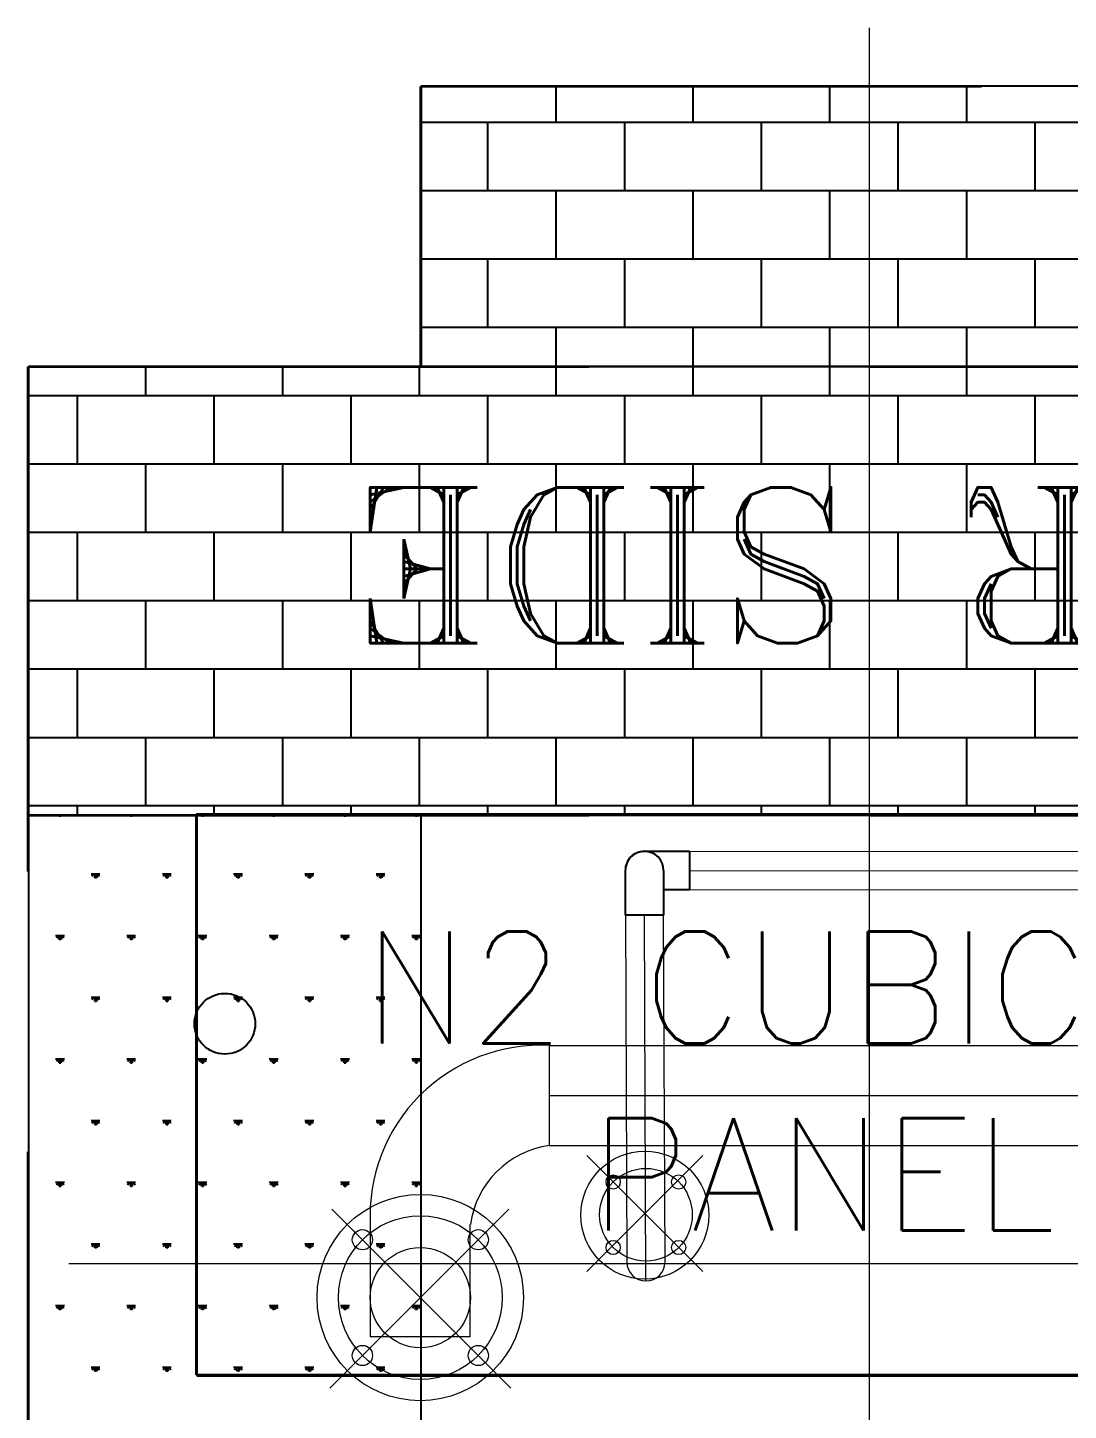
# Model space of a CAD drawing. Header units: metres. Extents: x 530339 to 530792, y 2674872 to 2675147.
# Drawn here: x 530563.285 to 530564.213, y 2674991.947 to 2674993.18 of the extents above; entities that cross this region are included whole.
import ezdxf

# ---------------------------------------------------------------- set-up
doc = ezdxf.new("R2010")
doc.units = ezdxf.units.M
for name, pattern in [('CENTER', [2, 1.25, -0.25, 0.25, -0.25]), ('CENTER2', [1.125, 0.75, -0.125, 0.125, -0.125]), ('HIDDEN', [0.375, 0.25, -0.125])]:
    doc.linetypes.add(name, pattern=pattern)
doc.layers.add('IDT', color=7, linetype='Continuous')
doc.styles.add('RomanS', font='romans.shx')
doc.styles.add('ROMANT', font='romant', dxfattribs={"height": 2})

# ---------------------------------------------------------------- blocks, each defined once
blk = doc.blocks.new('IDT')
at = {"layer": 'IDT', "color": 8}
for p, q in [((24.5553, 22.4854), (24.5553, 21.6854)), ((24.9053, 21.6854), (24.9053, 22.4854)), ((23.556, 22.1846), (24.756, 22.1846)), ((23.556, 22.1846), (24.756, 22.1846)), ((24.756, 22.1846), (24.756, 21.6846)), ((24.756, 22.1846), (24.756, 21.6846)), ((24.9053, 21.6854), (23.4053, 21.6854)), ((23.556, 21.6846), (24.756, 21.6846)), ((23.556, 21.6846), (24.756, 21.6846)), ((24.5553, 21.6854), (24.9053, 21.6854)), ((24.9053, 21.2854), (24.9053, 21.6854)), ((23.4053, 21.2854), (24.9053, 21.2854)), ((24.5553, 21.2854), (23.7553, 21.2854)), ((24.5553, 21.0354), (24.5553, 21.2854)), ((23.7553, 21.0354), (24.5553, 21.0354))]:
    blk.add_line(p, q, dxfattribs=at)
at = {"layer": 'IDT', "color": 8, "linetype": 'HIDDEN', "ltscale": 2}
for p, q in [((24.906, 22.4856), (24.906, 21.6856)), ((24.906, 22.4856), (24.906, 21.6856)), ((24.906, 21.6856), (23.406, 21.6856)), ((24.906, 21.6856), (23.406, 21.6856)), ((24.906, 21.6856), (24.906, 21.2856)), ((24.906, 21.6856), (24.906, 21.2856)), ((24.906, 21.2856), (23.406, 21.2856)), ((24.906, 21.2856), (23.406, 21.2856)), ((24.556, 21.2856), (24.556, 21.0356)), ((24.556, 21.2856), (24.556, 21.0356)), ((24.556, 21.0356), (23.756, 21.0356)), ((24.556, 21.0356), (23.756, 21.0356))]:
    blk.add_line(p, q, dxfattribs=at)
at = {"layer": 'IDT', "color": 8, "linetype": 'CENTER', "lineweight": 0, "ltscale": 100}
for p, q in [((24.156, 20.9831), (24.156, 22.3832)), ((23.4907, 22.0856), (24.8695, 22.0856)), ((23.4907, 22.0856), (24.8695, 22.0856))]:
    blk.add_line(p, q, dxfattribs=at)
at = {"layer": 'IDT', "color": 0, "lineweight": 0}
for p, q in [((24.4754, 22.1963), (24.635, 22.0367)), ((24.4754, 22.1963), (24.635, 22.0367)), ((24.6368, 22.1963), (24.4772, 22.0367)), ((24.6368, 22.1963), (24.4772, 22.0367)), ((24.5116, 22.1505), (24.5116, 22.0505)), ((24.5116, 22.1505), (24.6009, 22.1505)), ((24.5116, 22.1505), (24.5116, 22.0505)), ((24.6006, 22.1505), (24.6006, 22.0505)), ((24.6006, 22.1505), (24.6006, 22.0505)), ((24.3043, 22.0924), (24.4078, 21.9889)), ((24.3043, 21.9889), (24.4078, 22.0924)), ((24.3043, 22.0924), (24.4078, 21.9889)), ((24.3043, 21.9889), (24.4078, 22.0924)), ((24.338, 22.0838), (24.3394, 21.7747)), ((24.338, 22.0838), (24.3394, 21.7747)), ((24.3733, 21.7747), (24.372, 22.0838)), ((24.3733, 21.7747), (24.372, 22.0838)), ((24.4411, 21.98), (15.733, 21.98)), ((24.4411, 21.98), (15.733, 21.98)), ((24.4411, 21.8908), (24.4411, 21.9801)), ((24.4411, 21.8908), (24.4411, 21.9801)), ((15.733, 21.891), (24.4411, 21.891)), ((15.733, 21.891), (24.4411, 21.891)), ((24.3163, 21.7517), (15.8584, 21.7583)), ((24.3163, 21.7517), (15.8584, 21.7583)), ((15.8584, 21.7243), (24.3163, 21.7177)), ((15.8584, 21.7243), (24.3163, 21.7177))]:
    blk.add_line(p, q, dxfattribs=at)
at = {"layer": 'IDT', "color": 8, "ltscale": 0.1}
for p, q in [((24.7553, 22.1854), (23.5553, 22.1854)), ((24.7553, 21.6854), (24.7553, 22.1854)), ((23.5553, 21.6854), (24.7553, 21.6854))]:
    blk.add_line(p, q, dxfattribs=at)
at = {"layer": 'IDT', "color": 8, "linetype": 'Continuous'}
for p, q in [((24.5876, 22.178), (24.5955, 22.178)), ((24.5895, 22.178), (24.5883, 22.1802)), ((24.5905, 22.178), (24.5905, 22.1811)), ((24.5915, 22.178), (24.5915, 22.1819)), ((24.5925, 22.178), (24.5925, 22.1811)), ((24.5935, 22.178), (24.5948, 22.1802)), ((24.6511, 22.178), (24.659, 22.178)), ((24.653, 22.178), (24.6518, 22.1802)), ((24.654, 22.178), (24.654, 22.1811)), ((24.655, 22.178), (24.655, 22.1819)), ((24.656, 22.178), (24.656, 22.1811)), ((24.657, 22.178), (24.6583, 22.1802)), ((24.7146, 22.178), (24.7225, 22.178)), ((24.7165, 22.178), (24.7153, 22.1802)), ((24.7175, 22.178), (24.7175, 22.1811)), ((24.7185, 22.178), (24.7185, 22.1819)), ((24.7195, 22.178), (24.7195, 22.1811)), ((24.7205, 22.178), (24.7218, 22.1802)), ((24.7781, 22.178), (24.786, 22.178)), ((24.78, 22.178), (24.7788, 22.1802)), ((24.781, 22.178), (24.781, 22.1811)), ((24.782, 22.178), (24.782, 22.1819)), ((24.783, 22.178), (24.783, 22.1811)), ((24.784, 22.178), (24.7853, 22.1802)), ((24.8416, 22.178), (24.8495, 22.178)), ((24.8435, 22.178), (24.8423, 22.1802)), ((24.8445, 22.178), (24.8445, 22.1811)), ((24.8455, 22.178), (24.8455, 22.1819)), ((24.8465, 22.178), (24.8465, 22.1811)), ((24.8475, 22.178), (24.8488, 22.1802)), ((24.9051, 22.178), (24.9053, 22.178)), ((24.5558, 22.123), (24.5637, 22.123)), ((24.5578, 22.123), (24.5565, 22.1252)), ((24.5588, 22.123), (24.5588, 22.1261)), ((24.5598, 22.123), (24.5598, 22.1269)), ((24.5608, 22.123), (24.5608, 22.1261)), ((24.5618, 22.123), (24.563, 22.1252)), ((24.6193, 22.123), (24.6272, 22.123)), ((24.6213, 22.123), (24.62, 22.1252)), ((24.6223, 22.123), (24.6223, 22.1261)), ((24.6233, 22.123), (24.6233, 22.1269)), ((24.6243, 22.123), (24.6243, 22.1261)), ((24.6253, 22.123), (24.6265, 22.1252)), ((24.6828, 22.123), (24.6907, 22.123)), ((24.6848, 22.123), (24.6835, 22.1252)), ((24.6858, 22.123), (24.6858, 22.1261)), ((24.6868, 22.123), (24.6868, 22.1269)), ((24.6878, 22.123), (24.6878, 22.1261)), ((24.6888, 22.123), (24.69, 22.1252)), ((24.7463, 22.123), (24.7542, 22.123)), ((24.7483, 22.123), (24.747, 22.1252)), ((24.7493, 22.123), (24.7493, 22.1261)), ((24.7503, 22.123), (24.7503, 22.1269)), ((24.7513, 22.123), (24.7513, 22.1261)), ((24.7523, 22.123), (24.7535, 22.1252)), ((24.8098, 22.123), (24.8177, 22.123)), ((24.8118, 22.123), (24.8105, 22.1252)), ((24.8128, 22.123), (24.8128, 22.1261)), ((24.8138, 22.123), (24.8138, 22.1269)), ((24.8148, 22.123), (24.8148, 22.1261)), ((24.8158, 22.123), (24.817, 22.1252)), ((24.8733, 22.123), (24.8812, 22.123)), ((24.8753, 22.123), (24.874, 22.1252)), ((24.8763, 22.123), (24.8763, 22.1261)), ((24.8773, 22.123), (24.8773, 22.1269)), ((24.8783, 22.123), (24.8783, 22.1261)), ((24.8793, 22.123), (24.8805, 22.1252)), ((24.5876, 22.068), (24.5955, 22.068)), ((24.5895, 22.068), (24.5883, 22.0702)), ((24.5905, 22.068), (24.5905, 22.0712)), ((24.5915, 22.068), (24.5915, 22.0719)), ((24.5925, 22.068), (24.5925, 22.0712)), ((24.5935, 22.068), (24.5948, 22.0702)), ((24.6511, 22.068), (24.659, 22.068)), ((24.653, 22.068), (24.6518, 22.0702)), ((24.654, 22.068), (24.654, 22.0712)), ((24.655, 22.068), (24.655, 22.0719)), ((24.656, 22.068), (24.656, 22.0712)), ((24.657, 22.068), (24.6583, 22.0702)), ((24.7146, 22.068), (24.7225, 22.068)), ((24.7165, 22.068), (24.7153, 22.0702)), ((24.7175, 22.068), (24.7175, 22.0712)), ((24.7185, 22.068), (24.7185, 22.0719)), ((24.7195, 22.068), (24.7195, 22.0712)), ((24.7205, 22.068), (24.7218, 22.0702)), ((24.7781, 22.068), (24.786, 22.068)), ((24.78, 22.068), (24.7788, 22.0702)), ((24.781, 22.068), (24.781, 22.0712)), ((24.782, 22.068), (24.782, 22.0719)), ((24.783, 22.068), (24.783, 22.0712)), ((24.784, 22.068), (24.7853, 22.0702)), ((24.8416, 22.068), (24.8495, 22.068)), ((24.8435, 22.068), (24.8423, 22.0702)), ((24.8445, 22.068), (24.8445, 22.0712)), ((24.8455, 22.068), (24.8455, 22.0719)), ((24.8465, 22.068), (24.8465, 22.0712)), ((24.8475, 22.068), (24.8488, 22.0702)), ((24.9051, 22.068), (24.9053, 22.068)), ((24.5558, 22.013), (24.5637, 22.013)), ((24.5578, 22.013), (24.5565, 22.0152)), ((24.5588, 22.013), (24.5588, 22.0162)), ((24.5598, 22.013), (24.5598, 22.017)), ((24.5608, 22.013), (24.5608, 22.0162)), ((24.5618, 22.013), (24.563, 22.0152)), ((24.6193, 22.013), (24.6272, 22.013)), ((24.6213, 22.013), (24.62, 22.0152)), ((24.6223, 22.013), (24.6223, 22.0162)), ((24.6233, 22.013), (24.6233, 22.017)), ((24.6243, 22.013), (24.6243, 22.0162)), ((24.6253, 22.013), (24.6265, 22.0152)), ((24.6828, 22.013), (24.6907, 22.013)), ((24.6848, 22.013), (24.6835, 22.0152)), ((24.6858, 22.013), (24.6858, 22.0162)), ((24.6868, 22.013), (24.6868, 22.017)), ((24.6878, 22.013), (24.6878, 22.0162)), ((24.6888, 22.013), (24.69, 22.0152)), ((24.7463, 22.013), (24.7542, 22.013)), ((24.7483, 22.013), (24.747, 22.0152)), ((24.7493, 22.013), (24.7493, 22.0162)), ((24.7503, 22.013), (24.7503, 22.017)), ((24.7513, 22.013), (24.7513, 22.0162)), ((24.7523, 22.013), (24.7535, 22.0152)), ((24.8098, 22.013), (24.8177, 22.013)), ((24.8118, 22.013), (24.8105, 22.0152)), ((24.8128, 22.013), (24.8128, 22.0162)), ((24.8138, 22.013), (24.8138, 22.017)), ((24.8148, 22.013), (24.8148, 22.0162)), ((24.8158, 22.013), (24.817, 22.0152)), ((24.8733, 22.013), (24.8812, 22.013)), ((24.8753, 22.013), (24.874, 22.0152)), ((24.8763, 22.013), (24.8763, 22.0162)), ((24.8773, 22.013), (24.8773, 22.017)), ((24.8783, 22.013), (24.8783, 22.0162)), ((24.8793, 22.013), (24.8805, 22.0152)), ((24.5905, 21.958), (24.5905, 21.9612)), ((24.5915, 21.958), (24.5915, 21.962)), ((24.5925, 21.958), (24.5925, 21.9612)), ((24.654, 21.958), (24.654, 21.9612)), ((24.655, 21.958), (24.655, 21.962)), ((24.656, 21.958), (24.656, 21.9612)), ((24.7175, 21.958), (24.7175, 21.9612)), ((24.7185, 21.958), (24.7185, 21.962)), ((24.7195, 21.958), (24.7195, 21.9612)), ((24.781, 21.958), (24.781, 21.9612)), ((24.782, 21.958), (24.782, 21.962)), ((24.783, 21.958), (24.783, 21.9612)), ((24.8445, 21.958), (24.8445, 21.9612)), ((24.8455, 21.958), (24.8455, 21.962)), ((24.8465, 21.958), (24.8465, 21.9612)), ((24.5876, 21.958), (24.5955, 21.958)), ((24.5895, 21.958), (24.5883, 21.9602)), ((24.5935, 21.958), (24.5948, 21.9602)), ((24.6511, 21.958), (24.659, 21.958)), ((24.653, 21.958), (24.6518, 21.9602)), ((24.657, 21.958), (24.6583, 21.9602)), ((24.7146, 21.958), (24.7225, 21.958)), ((24.7165, 21.958), (24.7153, 21.9602)), ((24.7205, 21.958), (24.7218, 21.9602)), ((24.7781, 21.958), (24.786, 21.958)), ((24.78, 21.958), (24.7788, 21.9602)), ((24.784, 21.958), (24.7853, 21.9602)), ((24.8416, 21.958), (24.8495, 21.958)), ((24.8435, 21.958), (24.8423, 21.9602)), ((24.8475, 21.958), (24.8488, 21.9602)), ((24.9051, 21.958), (24.9053, 21.958)), ((24.5558, 21.903), (24.5637, 21.903)), ((24.5578, 21.903), (24.5565, 21.9052)), ((24.5588, 21.903), (24.5588, 21.9062)), ((24.5598, 21.903), (24.5598, 21.907)), ((24.5608, 21.903), (24.5608, 21.9062)), ((24.5618, 21.903), (24.563, 21.9052)), ((24.6193, 21.903), (24.6272, 21.903)), ((24.6213, 21.903), (24.62, 21.9052)), ((24.6223, 21.903), (24.6223, 21.9062)), ((24.6233, 21.903), (24.6233, 21.907)), ((24.6243, 21.903), (24.6243, 21.9062)), ((24.6253, 21.903), (24.6265, 21.9052)), ((24.6828, 21.903), (24.6907, 21.903)), ((24.6848, 21.903), (24.6835, 21.9052)), ((24.6858, 21.903), (24.6858, 21.9062)), ((24.6868, 21.903), (24.6868, 21.907)), ((24.6878, 21.903), (24.6878, 21.9062)), ((24.6888, 21.903), (24.69, 21.9052)), ((24.7463, 21.903), (24.7542, 21.903)), ((24.7483, 21.903), (24.747, 21.9052)), ((24.7493, 21.903), (24.7493, 21.9062)), ((24.7503, 21.903), (24.7503, 21.907)), ((24.7513, 21.903), (24.7513, 21.9062)), ((24.7523, 21.903), (24.7535, 21.9052)), ((24.8098, 21.903), (24.8177, 21.903)), ((24.8118, 21.903), (24.8105, 21.9052)), ((24.8128, 21.903), (24.8128, 21.9062)), ((24.8138, 21.903), (24.8138, 21.907)), ((24.8148, 21.903), (24.8148, 21.9062)), ((24.8158, 21.903), (24.817, 21.9052)), ((24.8733, 21.903), (24.8812, 21.903)), ((24.8753, 21.903), (24.874, 21.9052)), ((24.8763, 21.903), (24.8763, 21.9062)), ((24.8773, 21.903), (24.8773, 21.907)), ((24.8783, 21.903), (24.8783, 21.9062)), ((24.8793, 21.903), (24.8805, 21.9052)), ((24.5895, 21.848), (24.5883, 21.8502)), ((24.5905, 21.848), (24.5905, 21.8512)), ((24.5915, 21.848), (24.5915, 21.852)), ((24.5925, 21.848), (24.5925, 21.8512)), ((24.5935, 21.848), (24.5948, 21.8502)), ((24.653, 21.848), (24.6518, 21.8502)), ((24.654, 21.848), (24.654, 21.8512)), ((24.655, 21.848), (24.655, 21.852)), ((24.656, 21.848), (24.656, 21.8512)), ((24.657, 21.848), (24.6583, 21.8502)), ((24.7165, 21.848), (24.7153, 21.8502)), ((24.7175, 21.848), (24.7175, 21.8512)), ((24.7185, 21.848), (24.7185, 21.852)), ((24.7195, 21.848), (24.7195, 21.8512)), ((24.7205, 21.848), (24.7218, 21.8502)), ((24.78, 21.848), (24.7788, 21.8502)), ((24.781, 21.848), (24.781, 21.8512)), ((24.782, 21.848), (24.782, 21.852)), ((24.783, 21.848), (24.783, 21.8512)), ((24.784, 21.848), (24.7853, 21.8502)), ((24.8435, 21.848), (24.8423, 21.8502)), ((24.8445, 21.848), (24.8445, 21.8512)), ((24.8455, 21.848), (24.8455, 21.852)), ((24.8465, 21.848), (24.8465, 21.8512)), ((24.8475, 21.848), (24.8488, 21.8502)), ((24.5876, 21.848), (24.5955, 21.848)), ((24.6511, 21.848), (24.659, 21.848)), ((24.7146, 21.848), (24.7225, 21.848)), ((24.7781, 21.848), (24.786, 21.848)), ((24.8416, 21.848), (24.8495, 21.848)), ((24.9051, 21.848), (24.9053, 21.848)), ((24.5558, 21.793), (24.5637, 21.793)), ((24.5578, 21.793), (24.5565, 21.7952)), ((24.5588, 21.793), (24.5588, 21.7962)), ((24.5598, 21.793), (24.5598, 21.797)), ((24.5608, 21.793), (24.5608, 21.7962)), ((24.5618, 21.793), (24.563, 21.7952)), ((24.6193, 21.793), (24.6272, 21.793)), ((24.6213, 21.793), (24.62, 21.7952)), ((24.6223, 21.793), (24.6223, 21.7962)), ((24.6233, 21.793), (24.6233, 21.797)), ((24.6243, 21.793), (24.6243, 21.7962)), ((24.6253, 21.793), (24.6265, 21.7952)), ((24.6828, 21.793), (24.6907, 21.793)), ((24.6848, 21.793), (24.6835, 21.7952)), ((24.6858, 21.793), (24.6858, 21.7962)), ((24.6868, 21.793), (24.6868, 21.797)), ((24.6878, 21.793), (24.6878, 21.7962)), ((24.6888, 21.793), (24.69, 21.7952)), ((24.7463, 21.793), (24.7542, 21.793)), ((24.7483, 21.793), (24.747, 21.7952)), ((24.7493, 21.793), (24.7493, 21.7962)), ((24.7503, 21.793), (24.7503, 21.797)), ((24.7513, 21.793), (24.7513, 21.7962)), ((24.7523, 21.793), (24.7535, 21.7952)), ((24.8098, 21.793), (24.8177, 21.793)), ((24.8118, 21.793), (24.8105, 21.7952)), ((24.8128, 21.793), (24.8128, 21.7962)), ((24.8138, 21.793), (24.8138, 21.797)), ((24.8148, 21.793), (24.8148, 21.7962)), ((24.8158, 21.793), (24.817, 21.7952)), ((24.8733, 21.793), (24.8812, 21.793)), ((24.8753, 21.793), (24.874, 21.7952)), ((24.8763, 21.793), (24.8763, 21.7962)), ((24.8773, 21.793), (24.8773, 21.797)), ((24.8783, 21.793), (24.8783, 21.7962)), ((24.8793, 21.793), (24.8805, 21.7952)), ((24.5895, 21.738), (24.5883, 21.7402)), ((24.5905, 21.738), (24.5905, 21.7412)), ((24.5915, 21.738), (24.5915, 21.742)), ((24.5925, 21.738), (24.5925, 21.7412)), ((24.5935, 21.738), (24.5948, 21.7402)), ((24.653, 21.738), (24.6518, 21.7402)), ((24.654, 21.738), (24.654, 21.7412)), ((24.655, 21.738), (24.655, 21.742)), ((24.656, 21.738), (24.656, 21.7412)), ((24.657, 21.738), (24.6583, 21.7402)), ((24.7165, 21.738), (24.7153, 21.7402)), ((24.7175, 21.738), (24.7175, 21.7412)), ((24.7185, 21.738), (24.7185, 21.742)), ((24.7195, 21.738), (24.7195, 21.7412)), ((24.7205, 21.738), (24.7218, 21.7402)), ((24.78, 21.738), (24.7788, 21.7402)), ((24.781, 21.738), (24.781, 21.7412)), ((24.782, 21.738), (24.782, 21.742)), ((24.783, 21.738), (24.783, 21.7412)), ((24.784, 21.738), (24.7853, 21.7402)), ((24.8435, 21.738), (24.8423, 21.7402)), ((24.8445, 21.738), (24.8445, 21.7412)), ((24.8455, 21.738), (24.8455, 21.742)), ((24.8465, 21.738), (24.8465, 21.7412)), ((24.8475, 21.738), (24.8488, 21.7402)), ((24.5876, 21.738), (24.5955, 21.738)), ((24.6511, 21.738), (24.659, 21.738)), ((24.7146, 21.738), (24.7225, 21.738)), ((24.7781, 21.738), (24.786, 21.738)), ((24.8416, 21.738), (24.8495, 21.738)), ((24.9051, 21.738), (24.9053, 21.738)), ((24.0084, 21.6772), (24.0084, 21.6854)), ((24.1304, 21.6772), (24.1304, 21.6854)), ((24.2523, 21.6772), (24.2523, 21.6854)), ((24.3742, 21.6772), (24.3742, 21.6854)), ((24.4961, 21.6772), (24.4961, 21.6854)), ((24.5588, 21.6854), (24.5588, 21.6862)), ((24.5598, 21.6854), (24.5598, 21.687)), ((24.5608, 21.6854), (24.5608, 21.6862)), ((24.618, 21.6772), (24.618, 21.6854)), ((24.6223, 21.6854), (24.6223, 21.6862)), ((24.6233, 21.6854), (24.6233, 21.687)), ((24.6243, 21.6854), (24.6243, 21.6862)), ((24.6858, 21.6854), (24.6858, 21.6862)), ((24.6868, 21.6854), (24.6868, 21.687)), ((24.6878, 21.6854), (24.6878, 21.6862)), ((24.74, 21.6772), (24.74, 21.6854)), ((24.7493, 21.6854), (24.7493, 21.6862)), ((24.7503, 21.6854), (24.7503, 21.687)), ((24.7513, 21.6854), (24.7513, 21.6862)), ((24.8128, 21.6854), (24.8128, 21.6862)), ((24.8138, 21.6854), (24.8138, 21.687)), ((24.8148, 21.6854), (24.8148, 21.6862)), ((24.8619, 21.6772), (24.8619, 21.6854)), ((24.8763, 21.6854), (24.8763, 21.6862)), ((24.8773, 21.6854), (24.8773, 21.687)), ((24.8783, 21.6854), (24.8783, 21.6862)), ((23.4053, 21.6772), (24.9053, 21.6772)), ((24.0694, 21.6163), (24.0694, 21.6772)), ((24.1913, 21.6163), (24.1913, 21.6772)), ((24.3132, 21.6163), (24.3132, 21.6772)), ((24.4352, 21.6163), (24.4352, 21.6772)), ((24.5571, 21.6163), (24.5571, 21.6772)), ((24.679, 21.6163), (24.679, 21.6772)), ((24.8009, 21.6163), (24.8009, 21.6772)), ((23.4053, 21.6163), (24.9053, 21.6163)), ((24.0084, 21.5553), (24.0084, 21.6163)), ((24.1304, 21.5553), (24.1304, 21.6163)), ((24.2523, 21.5553), (24.2523, 21.6163)), ((24.3742, 21.5553), (24.3742, 21.6163)), ((24.4961, 21.5553), (24.4961, 21.6163)), ((24.618, 21.5553), (24.618, 21.6163)), ((24.74, 21.5553), (24.74, 21.6163)), ((24.8619, 21.5553), (24.8619, 21.6163)), ((23.4053, 21.5553), (24.9053, 21.5553)), ((24.0694, 21.4943), (24.0694, 21.5553)), ((24.1913, 21.4943), (24.1913, 21.5553)), ((24.3132, 21.4943), (24.3132, 21.5553)), ((24.4352, 21.4943), (24.4352, 21.5553)), ((24.5571, 21.4943), (24.5571, 21.5553)), ((24.679, 21.4943), (24.679, 21.5553)), ((24.8009, 21.4943), (24.8009, 21.5553)), ((23.4053, 21.4943), (24.9053, 21.4943)), ((24.0084, 21.4334), (24.0084, 21.4943)), ((24.1304, 21.4334), (24.1304, 21.4943)), ((24.2523, 21.4334), (24.2523, 21.4943)), ((24.3742, 21.4334), (24.3742, 21.4943)), ((24.4961, 21.4334), (24.4961, 21.4943)), ((24.618, 21.4334), (24.618, 21.4943)), ((24.74, 21.4334), (24.74, 21.4943)), ((24.8619, 21.4334), (24.8619, 21.4943)), ((23.4053, 21.4334), (24.9053, 21.4334)), ((24.0694, 21.3724), (24.0694, 21.4334)), ((24.1913, 21.3724), (24.1913, 21.4334)), ((24.3132, 21.3724), (24.3132, 21.4334)), ((24.4352, 21.3724), (24.4352, 21.4334)), ((24.5571, 21.3724), (24.5571, 21.4334)), ((24.679, 21.3724), (24.679, 21.4334)), ((24.8009, 21.3724), (24.8009, 21.4334)), ((23.4053, 21.3724), (24.9053, 21.3724)), ((24.0084, 21.3115), (24.0084, 21.3724)), ((24.1304, 21.3115), (24.1304, 21.3724)), ((24.2523, 21.3115), (24.2523, 21.3724)), ((24.3742, 21.3115), (24.3742, 21.3724)), ((24.4961, 21.3115), (24.4961, 21.3724)), ((24.618, 21.3115), (24.618, 21.3724)), ((24.74, 21.3115), (24.74, 21.3724)), ((24.8619, 21.3115), (24.8619, 21.3724)), ((23.4053, 21.3115), (24.9053, 21.3115)), ((24.0694, 21.2854), (24.0694, 21.3115)), ((24.1913, 21.2854), (24.1913, 21.3115)), ((24.3132, 21.2854), (24.3132, 21.3115)), ((24.4352, 21.2854), (24.4352, 21.3115)), ((24.5571, 21.2854), (24.5571, 21.3115)), ((24.679, 21.2854), (24.679, 21.3115)), ((24.8009, 21.2854), (24.8009, 21.3115)), ((24.0694, 21.2505), (24.0694, 21.2854)), ((24.1913, 21.2505), (24.1913, 21.2854)), ((24.3132, 21.2505), (24.3132, 21.2854)), ((24.4352, 21.2505), (24.4352, 21.2854)), ((23.7553, 21.2505), (24.5553, 21.2505)), ((24.0084, 21.1895), (24.0084, 21.2505)), ((24.1304, 21.1895), (24.1304, 21.2505)), ((24.2523, 21.1895), (24.2523, 21.2505)), ((24.3742, 21.1895), (24.3742, 21.2505)), ((24.4961, 21.1895), (24.4961, 21.2505)), ((23.7553, 21.1895), (24.5553, 21.1895)), ((24.0694, 21.1286), (24.0694, 21.1895)), ((24.1913, 21.1286), (24.1913, 21.1895)), ((24.3132, 21.1286), (24.3132, 21.1895)), ((24.4352, 21.1286), (24.4352, 21.1895)), ((23.7553, 21.1286), (24.5553, 21.1286)), ((24.0084, 21.0676), (24.0084, 21.1286)), ((24.1304, 21.0676), (24.1304, 21.1286)), ((24.2523, 21.0676), (24.2523, 21.1286)), ((24.3742, 21.0676), (24.3742, 21.1286)), ((24.4961, 21.0676), (24.4961, 21.1286)), ((23.7553, 21.0676), (24.5553, 21.0676)), ((24.0694, 21.0354), (24.0694, 21.0676)), ((24.1913, 21.0354), (24.1913, 21.0676)), ((24.3132, 21.0354), (24.3132, 21.0676)), ((24.4352, 21.0354), (24.4352, 21.0676))]:
    blk.add_line(p, q, dxfattribs=at)
at = {"layer": 'IDT', "color": 0, "linetype": 'CENTER2', "lineweight": 0, "ltscale": 500}
for p, q in [((24.355, 22.1008), (24.3563, 21.7747)), ((24.355, 22.1008), (24.3563, 21.7747)), ((24.4411, 21.9355), (15.733, 21.9355)), ((24.4411, 21.9355), (15.733, 21.9355)), ((24.3163, 21.7347), (15.8584, 21.7413)), ((24.3163, 21.7347), (15.8584, 21.7413))]:
    blk.add_line(p, q, dxfattribs=at)
at = {"layer": 'IDT', "color": 0}
for p, q in [((24.3392, 21.7747), (24.3734, 21.7747)), ((24.3392, 21.7347, -2.8923), (24.3392, 21.7747)), ((24.3392, 21.7747), (24.3734, 21.7747)), ((24.3392, 21.7347, -2.8923), (24.3392, 21.7747)), ((24.3734, 21.7347, -2.8923), (24.3734, 21.7747)), ((24.3734, 21.7347, -2.8923), (24.3734, 21.7747)), ((24.3163, 21.7176), (24.3163, 21.7518)), ((24.3392, 21.7518, -1.6558), (24.3163, 21.7518)), ((24.3163, 21.7176), (24.3163, 21.7518)), ((24.3392, 21.7518, -1.6558), (24.3163, 21.7518)), ((24.3563, 21.7176, -2.8923), (24.3163, 21.7176)), ((24.3563, 21.7176, -2.8923), (24.3163, 21.7176))]:
    blk.add_line(p, q, dxfattribs=at)
at = {"layer": 'IDT', "color": 0, "lineweight": 0}
for centre, radius in [((24.5561, 22.1156), 0.092), ((24.5561, 22.1156), 0.092), ((24.5044, 22.1672), 0.009), ((24.5044, 22.1672), 0.009), ((24.6077, 22.1672), 0.009), ((24.6077, 22.1672), 0.009), ((24.556, 22.1156), 0.0447), ((24.556, 22.1156), 0.0447), ((24.356, 22.0421), 0.057), ((24.356, 22.0421), 0.057), ((24.5044, 22.064), 0.009), ((24.5044, 22.064), 0.009), ((24.6077, 22.064), 0.009), ((24.6077, 22.064), 0.009), ((24.3258, 22.0125), 0.00635), ((24.3258, 22.0125), 0.00635), ((24.3842, 22.0125), 0.00635), ((24.3842, 22.0125), 0.00635)]:
    blk.add_circle(centre, radius, dxfattribs=at)
at = {"layer": 'IDT', "color": 0, "linetype": 'CENTER', "lineweight": 0, "ltscale": 50}
blk.add_circle((24.5561, 22.1156), 0.073, dxfattribs=at)
blk.add_circle((24.5561, 22.1156), 0.073, dxfattribs=at)
at = {"layer": 'IDT', "color": 0, "linetype": 'CENTER2', "lineweight": 0, "ltscale": 3}
blk.add_circle((24.355, 22.0417), 0.0413, dxfattribs=at)
blk.add_circle((24.355, 22.0417), 0.0413, dxfattribs=at)
at = {"layer": 'IDT', "color": 8, "lineweight": 0}
for centre in [(24.3258, 22.0709), (24.3258, 22.0709), (24.3842, 22.0709), (24.3842, 22.0709)]:
    blk.add_circle(centre, 0.00635, dxfattribs=at)
at = {"layer": 'IDT', "color": 8}
blk.add_circle((24.7303, 21.8714), 0.0271, dxfattribs=at)
at = {"layer": 'IDT', "color": 8, "lineweight": 0}
blk.add_arc((24.355, 22.0838), 0.017, 0, 180, dxfattribs=at)
blk.add_arc((24.355, 22.0838), 0.017, 0, 180, dxfattribs=at)
at = {"layer": 'IDT', "color": 0, "lineweight": 0}
for centre, radius, start, end in [((24.4299, 22.0616), 0.0823, 277.7996, 352.2004), ((24.4489, 22.0426), 0.152, 267.045, 2.955), ((24.4299, 22.0616), 0.0823, 277.7996, 352.2004), ((24.4489, 22.0426), 0.152, 267.045, 2.955)]:
    blk.add_arc(centre, radius, start, end, dxfattribs=at)
at = {"layer": 'IDT', "color": 0}
for centre, start, end in [((24.3563, 21.7348, -2.9423), 180.3356, 359.6644), ((24.3563, 21.7348, -2.9423), 180.3356, 359.6644), ((24.3563, 21.7347, -2.8923), 270, 0), ((24.3563, 21.7347, -2.8923), 270, 0), ((24.3563, 21.7347, -2.8923), 270, 0), ((24.3563, 21.7347, -2.8923), 270, 0)]:
    blk.add_arc(centre, 0.0171, start, end, dxfattribs=at)
at = {"layer": 'IDT', "color": 8, "style": 'RomanS'}
for s, p in [('PANEL', (24.4054, 22.0557)), ('N2 CUBICLE', (24.6071, 21.889))]:
    blk.add_text(s, height=0.1, rotation=180, dxfattribs=at).set_placement(p)
at = {"layer": 'IDT', "color": 8, "style": 'ROMANT'}
blk.add_text('DOOR SIDE', height=0.13883, dxfattribs=at).set_placement((23.5535, 21.3931))
blk.add_text('DOOR SIDE', height=0.13883, dxfattribs=at).set_placement((23.5535, 21.3931))

msp = doc.modelspace()

# ---------------------------------------------------------------- block references
at = {"layer": 'IDT', "color": 8, "rotation": 180}
msp.add_blockref('IDT', (530588.1913, 2675014.163), dxfattribs=at)

doc.saveas('drawing.dxf')
